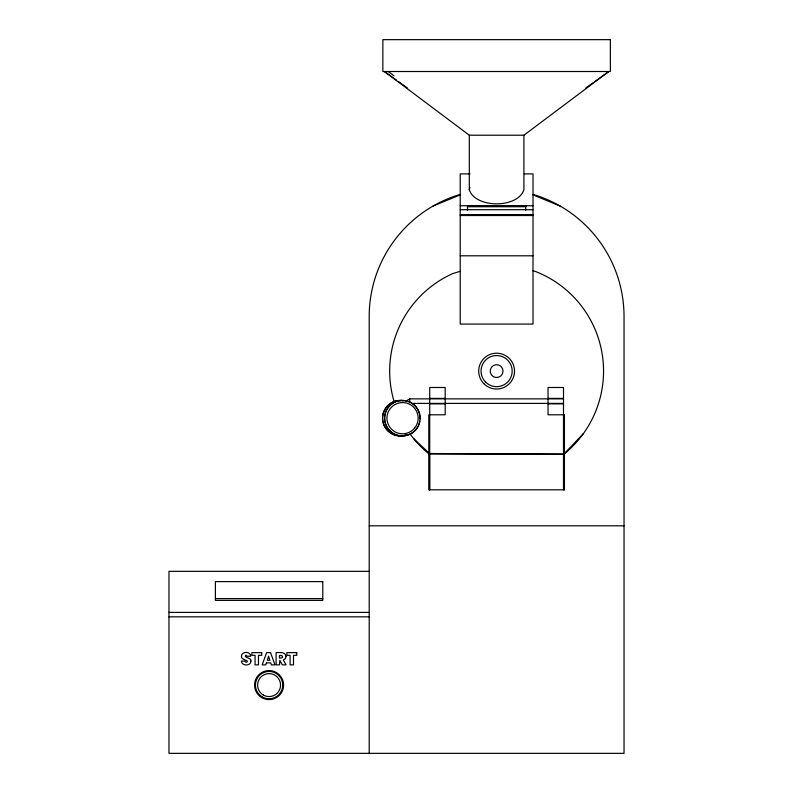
<?xml version="1.0" encoding="UTF-8"?>
<svg xmlns="http://www.w3.org/2000/svg" width="793" height="793" viewBox="0 0 793 793"><rect width="100%" height="100%" fill="white"/><g stroke="black" fill="none" stroke-linecap="round" stroke-linejoin="round"><path stroke-width="1.19" d="M563.506 489.806L563.506 387.49L548.032 387.49L548.032 414.789L564.418 414.789L564.418 489.806L428.805 489.806L428.805 414.789L445.19 414.789L445.19 387.49L429.717 387.49L429.717 489.806M594.809 81.55L608.826 71.509L523.915 135.216L523.915 189.814C517.75 208.5 475.473 208.5 469.307 189.814L469.932 187.465M583.351 433.662L563.555 454.399L564.2 453.973A106.936 106.936 0 0 0 534.591 271.137L533.015 270.76M585.789 88.003L592.797 82.978M405.986 401.01L409.694 398.859L563.506 398.859M432.909 206.15L460.208 194.84M460.208 271.335L452.773 273.565A106.936 106.936 0 0 0 394.359 402.418M396.421 80.113L384.397 71.509L469.307 135.216L523.915 135.216M470.08 173.895L460.208 173.895L460.208 324.059L533.015 324.059L533.015 173.895L524.381 173.895M460.208 205.744L533.015 205.744M467.493 206.477L525.739 206.477M467.493 206.656L525.739 206.656M460.208 209.689L533.015 209.689M460.208 214.596L533.015 214.596M460.208 215.508L533.015 215.508M460.208 255.802L533.015 255.802M429.717 398.403L445.19 398.403M548.032 398.403L563.506 398.403M413.232 403.409L563.506 403.409M429.717 403.865L445.19 403.865M548.032 403.865L563.506 403.865M563.506 453.963L429.548 453.963L429.548 489.806M369.201 525.818L624.032 525.818M369.201 571.327L168.968 571.327L168.968 753.35L624.032 753.35L624.032 316.496A127.415 127.415 0 0 0 533.124 194.424M215.389 598.606L322.781 598.606M168.968 612.414L369.201 612.414M168.968 616.835L369.201 616.835M429.717 453.517L562.267 454.399M533.015 194.84L560.324 206.15M428.805 452.892L430.361 453.963M398.423 81.55L407.433 88.003M388.223 71.509L394.101 75.91M413.738 438.688L429.945 453.963M564.418 414.789L564.418 489.806M525.739 205.744L525.739 210.165M469.307 135.216L469.307 189.814M467.493 205.744L467.493 210.165M409.694 398.859L409.694 402.279M369.201 753.35L369.201 316.496A127.415 127.415 0 0 1 460.099 194.424M429.251 454.161A106.936 106.936 0 0 1 410.05 433.89M401.853 435.863A17.753 17.743 -90 0 1 382.543 417.435A17.753 17.743 -90 0 1 403.32 400.703M401.942 435.863A17.753 17.743 -90 0 1 382.642 417.435A17.753 17.743 -90 0 1 403.419 400.703M419.775 421.232A17.753 17.743 -90 0 1 392.466 432.958A17.753 17.743 -90 0 1 392.743 403.231A17.753 17.743 -90 0 1 419.834 415.463M419.973 416.603A17.753 17.743 -90 0 1 420.022 418.932M250.945 661.144C250.866 666.378 241.538 666.189 241.409 661.065L245.037 661.065C244.819 662.77 247.991 662.581 247.218 660.936L242.589 658.686A3.043 3.043 0 0 1 241.449 656.168C241.518 651.103 250.707 651.202 250.786 656.237L247.099 656.237L245.939 655.117C242.866 657.813 251.906 657.427 250.945 661.144M286.005 656.554L285.321 658.745L283.319 660.093L286.075 664.861L282.278 664.861L279.85 660.351L279.483 664.861L276.093 664.861L276.093 652.639C279.324 652.54 285.867 651.598 286.005 656.554M282.556 656.743L281.773 657.952L279.483 658.031L279.483 655.464L281.763 655.543L282.556 656.743M268.569 656.307L267.261 660.282L269.888 660.282L268.569 656.307M266.398 662.869L265.734 664.861L262.166 664.861L266.626 652.639L270.542 652.639L274.983 664.861L271.394 664.861L270.73 662.869L266.398 662.869M610.372 39.65L382.85 39.65L382.85 71.509L610.372 71.509L610.372 39.65M322.781 581.606L215.389 581.606L215.389 600.37L322.781 600.37L322.781 581.606M261.73 652.639L251.847 652.639L251.847 655.335L255.078 655.335L255.078 664.861L258.478 664.861L258.478 655.335L261.73 655.335L261.73 652.639M296.76 652.639L286.878 652.639L286.878 655.335L290.099 655.335L290.099 664.861L293.499 664.861L293.499 655.335L296.76 655.335L296.76 652.639M261.829 697.662A14.512 14.512 0 0 0 283.597 685.093A14.512 14.512 0 0 0 261.829 672.523A14.512 14.512 0 0 0 261.829 697.662M262.255 696.918A13.65 13.65 0 0 0 282.734 685.093A13.65 13.65 0 0 0 262.255 673.267A13.65 13.65 0 0 0 262.255 696.918M263.345 695.035A11.479 11.479 0 0 0 280.563 685.093A11.479 11.479 0 0 0 263.345 675.15A11.479 11.479 0 0 0 263.345 695.035M483.938 383.772A17.922 17.922 0 0 0 513.923 375.743A17.922 17.922 0 0 0 491.977 353.797A17.922 17.922 0 0 0 483.938 383.772M485.613 382.107A15.563 15.563 0 0 0 511.644 375.129A15.563 15.563 0 0 0 492.582 356.077A15.563 15.563 0 0 0 485.613 382.107M493.405 376.665A6.423 6.423 0 0 0 503.03 371.104A6.423 6.423 0 0 0 493.405 365.543A6.423 6.423 0 0 0 493.405 376.665M404.143 435.506A17.753 17.743 -90 0 0 406.373 434.851A17.753 17.743 -90 0 1 404.242 435.506M416.008 429.568A17.753 17.743 -90 0 0 405.441 400.703A17.753 17.743 -90 0 0 385.735 424.285A17.753 17.743 -90 0 0 416.008 429.568M414.541 428.2A15.622 15.612 -90 0 0 405.243 402.794A15.622 15.612 -90 0 0 387.896 423.551A15.622 15.612 -90 0 0 414.541 428.2"/></g></svg>
